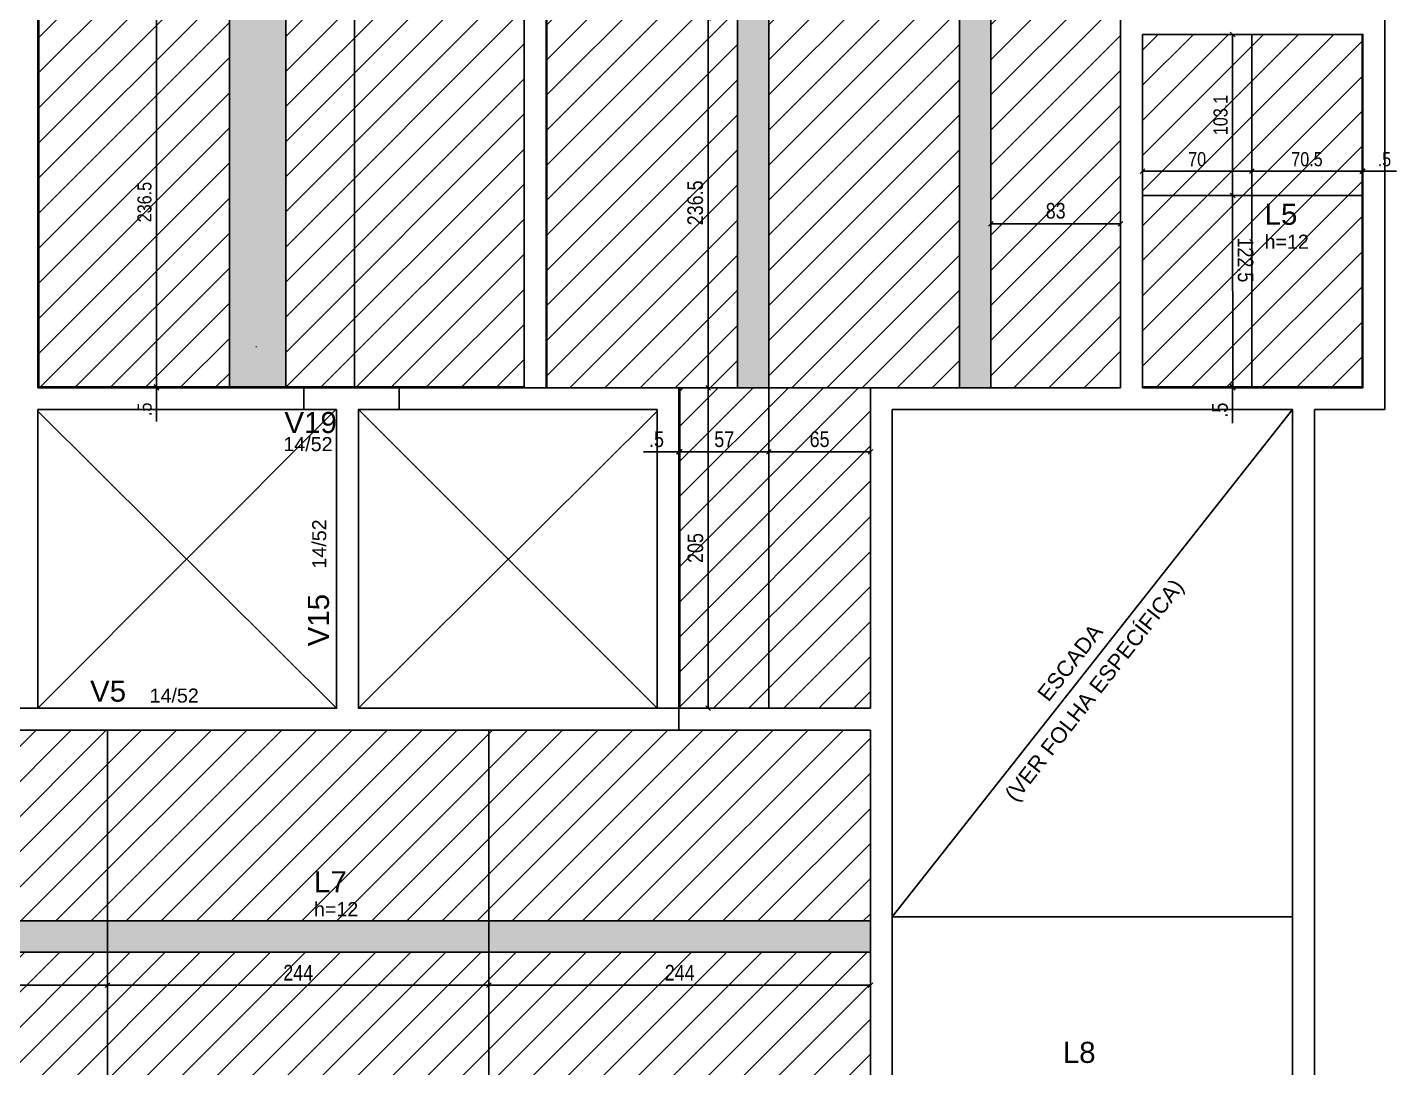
# Model space of a CAD drawing. Header units: millimetres. Extents: x 2319 to 6611, y 404 to 3152.
# Drawn here: x 4151 to 5027, y 1841 to 2506 of the extents above; entities that cross this region are included whole.
import ezdxf

# ---------------------------------------------------------------- set-up
doc = ezdxf.new("R2010")
doc.units = ezdxf.units.MM
for name, color, linetype in [('10', 252, 'Continuous'), ('9', 8, 'Continuous'), ('COTA', 241, 'Continuous'), ('ES-VIGA', 3, 'Continuous'), ('Painéis', 200, 'Continuous'), ('VIG-D', 2, 'Continuous'), ('VIG-N', 4, 'Continuous')]:
    doc.layers.add(name, color=color, linetype=linetype)
doc.layers.add('Hachura', color=251, linetype='Continuous', lineweight=9)
doc.layers.add('REAPROVEITAMENTO', color=251, linetype='Continuous', lineweight=9)
doc.styles.add('COTA TECNICA', font='techl___.ttf', dxfattribs={"height": 10})
doc.styles.add('COTA TECNICA-50', font='techl___.ttf', dxfattribs={"height": 9})
doc.styles.add('TQS_ARIAL', font='arial.ttf')
doc.dimstyles.new('COTA PAINEL-50', dxfattribs={"dimtxt": 9, "dimasz": 3, "dimexe": 3, "dimexo": 3, "dimgap": 3, "dimtad": 1, "dimdec": 1, "dimzin": 12, "dimdsep": 46, "dimtxsty": 'COTA TECNICA-50', "dimblk1": 'OBLIQUE', "dimblk2": 'OBLIQUE', "dimsah": 1, "dimcen": 0.9, "dimclrd": 4, "dimclre": 4, "dimclrt": 240, "dimadec": 1, "dimazin": 3, "dimtfac": 1, "dimtdec": 1, "dimtmove": 0, "dimatfit": 3, "dimfxl": 1, "dimtolj": 1, "dimtzin": 12, "dimarcsym": 0})
doc.dimstyles.new('PAINEL', dxfattribs={"dimtxt": 10, "dimasz": 3, "dimexe": 3, "dimexo": 3, "dimgap": 3, "dimtad": 1, "dimdec": 1, "dimzin": 12, "dimdsep": 46, "dimtxsty": 'COTA TECNICA', "dimblk1": 'OBLIQUE', "dimblk2": 'OBLIQUE', "dimsah": 1, "dimcen": 0.9, "dimclrd": 4, "dimclre": 4, "dimclrt": 240, "dimadec": 1, "dimazin": 3, "dimtfac": 1, "dimtdec": 1, "dimtmove": 0, "dimatfit": 3, "dimfxl": 1, "dimtolj": 1, "dimtzin": 12, "dimarcsym": 0})

# ---------------------------------------------------------------- blocks, each defined once
blk = doc.blocks.new('_Oblique')
at = {"color": 0, "linetype": 'ByBlock', "lineweight": -2}
blk.add_line((-0.5, -0.5), (0.5, 0.5), dxfattribs=at)
blk = doc.blocks.new('*D109')
at = {"layer": 'COTA', "color": 4, "lineweight": -2, "transparency": 16777216}
for p, q in [((4233.39, 2512.49), (4233.39, 2275.99)), ((4235.72, 2275.99), (4230.39, 2275.99))]:
    blk.add_line(p, q, dxfattribs=at)
at = {"layer": 'Defpoints', "color": 0, "transparency": 16777216}
for p in [(4233.39, 2512.49), (4233.39, 2275.99), (4238.72, 2275.99)]:
    blk.add_point(p, dxfattribs=at)
at = {"layer": 'COTA', "color": 4, "lineweight": -2, "transparency": 16777216, "xscale": 3, "yscale": 3, "zscale": 3}
for p, rotation in [((4233.39, 2512.49), 90), ((4233.39, 2275.99), 270)]:
    blk.add_blockref('_Oblique', p, dxfattribs=dict(at, rotation=rotation))
at = {"layer": 'COTA', "color": 240, "transparency": 16777216, "insert": (4225.7, 2394.24), "char_height": 9, "attachment_point": 5, "rotation": 90, "style": 'COTA TECNICA-50'}
blk.add_mtext('\\A1;236.5', dxfattribs=at)
blk = doc.blocks.new('*D8')
at = {"layer": 'COTA', "color": 4, "lineweight": -2, "transparency": 16777216}
for p, q in [((4233.39, 2275.99), (4233.39, 2278.99)), ((4233.39, 2275.99), (4233.39, 2275.49)), ((4233.39, 2275.49), (4233.39, 2253.9))]:
    blk.add_line(p, q, dxfattribs=at)
at = {"layer": 'Defpoints', "color": 0, "transparency": 16777216}
for p in [(4233.39, 2275.99), (4233.39, 2275.49), (4233.39, 2275.49)]:
    blk.add_point(p, dxfattribs=at)
at = {"layer": 'COTA', "color": 4, "lineweight": -2, "transparency": 16777216, "xscale": 3, "yscale": 3, "zscale": 3}
for p, rotation in [((4233.39, 2275.99), 270), ((4233.39, 2275.49), 90)]:
    blk.add_blockref('_Oblique', p, dxfattribs=dict(at, rotation=rotation))
at = {"layer": 'COTA', "color": 240, "transparency": 16777216, "insert": (4225.79, 2261.7), "char_height": 9, "attachment_point": 5, "rotation": 90, "style": 'COTA TECNICA-50'}
blk.add_mtext('\\A1;.5', dxfattribs=at)
blk = doc.blocks.new('*D66')
at = {"layer": 'COTA', "color": 4, "lineweight": -2, "transparency": 16777216}
blk.add_line((4864.03, 2414.02), (4934.04, 2414.02), dxfattribs=at)
at = {"layer": 'Defpoints', "color": 0, "transparency": 16777216}
for p in [(4864.03, 2414.02), (4934.04, 2414.02), (4934.04, 2414.02)]:
    blk.add_point(p, dxfattribs=at)
at = {"layer": 'COTA', "color": 4, "lineweight": -2, "transparency": 16777216, "xscale": 3, "yscale": 3, "zscale": 3, "rotation": 180}
blk.add_blockref('_Oblique', (4864.03, 2414.02), dxfattribs=at)
at = {"layer": 'COTA', "color": 4, "lineweight": -2, "transparency": 16777216, "xscale": 3, "yscale": 3, "zscale": 3}
blk.add_blockref('_Oblique', (4934.04, 2414.02), dxfattribs=at)
at = {"layer": 'COTA', "color": 240, "transparency": 16777216, "insert": (4899.03, 2421.62), "char_height": 9, "attachment_point": 5, "style": 'COTA TECNICA-50'}
blk.add_mtext('\\A1;70', dxfattribs=at)
blk = doc.blocks.new('*D152')
at = {"layer": 'COTA', "color": 4, "lineweight": -2, "transparency": 16777216}
for p, q in [((4934.04, 2414.02), (5004.52, 2414.02)), ((5004.52, 2407.02), (5004.52, 2417.02))]:
    blk.add_line(p, q, dxfattribs=at)
at = {"layer": 'Defpoints', "color": 0, "transparency": 16777216}
for p in [(4934.04, 2414.02), (5004.52, 2414.02), (5004.52, 2404.02)]:
    blk.add_point(p, dxfattribs=at)
at = {"layer": 'COTA', "color": 4, "lineweight": -2, "transparency": 16777216, "xscale": 3, "yscale": 3, "zscale": 3, "rotation": 180}
blk.add_blockref('_Oblique', (4934.04, 2414.02), dxfattribs=at)
at = {"layer": 'COTA', "color": 4, "lineweight": -2, "transparency": 16777216, "xscale": 3, "yscale": 3, "zscale": 3}
blk.add_blockref('_Oblique', (5004.52, 2414.02), dxfattribs=at)
at = {"layer": 'COTA', "color": 240, "transparency": 16777216, "insert": (4969.28, 2421.62), "char_height": 9, "attachment_point": 5, "style": 'COTA TECNICA-50'}
blk.add_mtext('\\A1;70.5', dxfattribs=at)
blk = doc.blocks.new('*D67')
at = {"layer": 'COTA', "color": 4, "lineweight": -2, "transparency": 16777216}
for p, q in [((5004.52, 2414.02), (5001.52, 2414.02)), ((5004.52, 2414.02), (5005.02, 2414.02)), ((5005.02, 2414.02), (5026.61, 2414.02))]:
    blk.add_line(p, q, dxfattribs=at)
at = {"layer": 'Defpoints', "color": 0, "transparency": 16777216}
for p in [(5004.52, 2414.02), (5005.02, 2414.02), (5005.02, 2414.02)]:
    blk.add_point(p, dxfattribs=at)
at = {"layer": 'COTA', "color": 4, "lineweight": -2, "transparency": 16777216, "xscale": 3, "yscale": 3, "zscale": 3}
blk.add_blockref('_Oblique', (5004.52, 2414.02), dxfattribs=at)
at = {"layer": 'COTA', "color": 4, "lineweight": -2, "transparency": 16777216, "xscale": 3, "yscale": 3, "zscale": 3, "rotation": 180}
blk.add_blockref('_Oblique', (5005.02, 2414.02), dxfattribs=at)
at = {"layer": 'COTA', "color": 240, "transparency": 16777216, "insert": (5018.82, 2421.62), "char_height": 9, "attachment_point": 5, "style": 'COTA TECNICA-50'}
blk.add_mtext('\\A1;.5', dxfattribs=at)
blk = doc.blocks.new('*D68')
at = {"layer": 'COTA', "color": 4, "lineweight": -2, "transparency": 16777216}
for p, q in [((4921.74, 2501.49), (4921.74, 2398.44)), ((4924.74, 2398.44), (4924.74, 2398.44))]:
    blk.add_line(p, q, dxfattribs=at)
at = {"layer": 'Defpoints', "color": 0, "transparency": 16777216}
for p in [(4921.74, 2501.49), (4921.74, 2398.44), (4921.74, 2398.44)]:
    blk.add_point(p, dxfattribs=at)
at = {"layer": 'COTA', "color": 4, "lineweight": -2, "transparency": 16777216, "xscale": 3, "yscale": 3, "zscale": 3}
for p, rotation in [((4921.74, 2501.49), 90), ((4921.74, 2398.44), 270)]:
    blk.add_blockref('_Oblique', p, dxfattribs=dict(at, rotation=rotation))
at = {"layer": 'COTA', "color": 240, "transparency": 16777216, "insert": (4914.04, 2449.97), "char_height": 9, "attachment_point": 5, "rotation": 90, "style": 'COTA TECNICA-50'}
blk.add_mtext('\\A1;103.1', dxfattribs=at)
blk = doc.blocks.new('*D156')
at = {"layer": 'COTA', "color": 4, "lineweight": -2, "transparency": 16777216}
blk.add_line((4921.74, 2398.44), (4921.94, 2275.99), dxfattribs=at)
at = {"layer": 'Defpoints', "color": 0, "transparency": 16777216}
for p in [(4921.74, 2398.44), (4921.94, 2275.99), (4921.94, 2275.99)]:
    blk.add_point(p, dxfattribs=at)
at = {"layer": 'COTA', "color": 4, "lineweight": -2, "transparency": 16777216, "xscale": 3, "yscale": 3, "zscale": 3}
for p, rotation in [((4921.74, 2398.44), 90.09475120286416), ((4921.94, 2275.99), 270.0947512028641)]:
    blk.add_blockref('_Oblique', p, dxfattribs=dict(at, rotation=rotation))
at = {"layer": 'COTA', "color": 240, "transparency": 16777216, "insert": (4929.92, 2357.27), "char_height": 10, "attachment_point": 5, "rotation": 270.09475, "style": 'COTA TECNICA'}
blk.add_mtext('\\A1;122.5', dxfattribs=at)
blk = doc.blocks.new('*D84')
at = {"layer": 'COTA', "color": 4, "lineweight": -2, "transparency": 16777216}
for p, q in [((4921.74, 2275.99), (4921.74, 2278.99)), ((4921.74, 2275.99), (4921.74, 2275.49)), ((4921.74, 2275.49), (4921.74, 2252.84)), ((4924.74, 2275.99), (4924.74, 2275.99)), ((4924.74, 2275.49), (4924.74, 2275.49))]:
    blk.add_line(p, q, dxfattribs=at)
at = {"layer": 'Defpoints', "color": 0, "transparency": 16777216}
for p in [(4921.74, 2275.99), (4921.74, 2275.49), (4921.74, 2275.49)]:
    blk.add_point(p, dxfattribs=at)
at = {"layer": 'COTA', "color": 4, "lineweight": -2, "transparency": 16777216, "xscale": 3, "yscale": 3, "zscale": 3}
for p, rotation in [((4921.74, 2275.99), 270), ((4921.74, 2275.49), 90)]:
    blk.add_blockref('_Oblique', p, dxfattribs=dict(at, rotation=rotation))
at = {"layer": 'COTA', "color": 240, "transparency": 16777216, "insert": (4913.63, 2261.17), "char_height": 10, "attachment_point": 5, "rotation": 90, "style": 'COTA TECNICA'}
blk.add_mtext('\\A1;.5', dxfattribs=at)
blk = doc.blocks.new('*D141')
at = {"layer": 'COTA', "color": 4, "lineweight": -2, "transparency": 16777216}
blk.add_line((4767.03, 2380.37), (4850.03, 2380.37), dxfattribs=at)
at = {"layer": 'Defpoints', "color": 0, "transparency": 16777216}
for p in [(4767.03, 2380.37), (4850.03, 2380.37), (4850.03, 2380.37)]:
    blk.add_point(p, dxfattribs=at)
at = {"layer": 'COTA', "color": 4, "lineweight": -2, "transparency": 16777216, "xscale": 3, "yscale": 3, "zscale": 3, "rotation": 180}
blk.add_blockref('_Oblique', (4767.03, 2380.37), dxfattribs=at)
at = {"layer": 'COTA', "color": 4, "lineweight": -2, "transparency": 16777216, "xscale": 3, "yscale": 3, "zscale": 3}
blk.add_blockref('_Oblique', (4850.03, 2380.37), dxfattribs=at)
at = {"layer": 'COTA', "color": 240, "transparency": 16777216, "insert": (4808.53, 2388.61), "char_height": 10, "attachment_point": 5, "style": 'COTA TECNICA'}
blk.add_mtext('\\A1;83', dxfattribs=at)
blk = doc.blocks.new('*D33')
at = {"layer": 'COTA', "color": 4, "lineweight": -2, "transparency": 16777216}
blk.add_line((4586.22, 2070.49), (4586.22, 2275.49), dxfattribs=at)
at = {"layer": 'Defpoints', "color": 0, "transparency": 16777216}
for p in [(4586.22, 2275.49), (4586.22, 2275.49), (4586.22, 2070.49)]:
    blk.add_point(p, dxfattribs=at)
at = {"layer": 'COTA', "color": 4, "lineweight": -2, "transparency": 16777216, "xscale": 3, "yscale": 3, "zscale": 3}
for p, rotation in [((4586.22, 2275.49), 90), ((4586.22, 2070.49), 270)]:
    blk.add_blockref('_Oblique', p, dxfattribs=dict(at, rotation=rotation))
at = {"layer": 'COTA', "color": 240, "transparency": 16777216, "insert": (4578.11, 2172.99), "char_height": 10, "attachment_point": 5, "rotation": 90, "style": 'COTA TECNICA'}
blk.add_mtext('\\A1;205', dxfattribs=at)
blk = doc.blocks.new('*D34')
at = {"layer": 'COTA', "color": 4, "lineweight": -2, "transparency": 16777216}
blk.add_line((4586.22, 2275.49), (4586.22, 2511.99), dxfattribs=at)
at = {"layer": 'Defpoints', "color": 0, "transparency": 16777216}
for p in [(4586.22, 2511.99), (4586.22, 2511.99), (4586.22, 2275.49)]:
    blk.add_point(p, dxfattribs=at)
at = {"layer": 'COTA', "color": 4, "lineweight": -2, "transparency": 16777216, "xscale": 3, "yscale": 3, "zscale": 3}
for p, rotation in [((4586.22, 2511.99), 90), ((4586.22, 2275.49), 270)]:
    blk.add_blockref('_Oblique', p, dxfattribs=dict(at, rotation=rotation))
at = {"layer": 'COTA', "color": 240, "transparency": 16777216, "insert": (4578, 2393.74), "char_height": 10, "attachment_point": 5, "rotation": 90, "style": 'COTA TECNICA'}
blk.add_mtext('\\A1;236.5', dxfattribs=at)
blk = doc.blocks.new('*D53')
at = {"layer": 'COTA', "color": 4, "lineweight": -2, "transparency": 16777216}
blk.add_line((4690.03, 1893.29), (4446.03, 1893.29), dxfattribs=at)
at = {"layer": 'Defpoints', "color": 0, "transparency": 16777216}
for p in [(4446.03, 1893.29), (4446.03, 1893.29), (4690.03, 1893.29)]:
    blk.add_point(p, dxfattribs=at)
at = {"layer": 'COTA', "color": 4, "lineweight": -2, "transparency": 16777216, "xscale": 3, "yscale": 3, "zscale": 3, "rotation": 180}
blk.add_blockref('_Oblique', (4446.03, 1893.29), dxfattribs=at)
at = {"layer": 'COTA', "color": 4, "lineweight": -2, "transparency": 16777216, "xscale": 3, "yscale": 3, "zscale": 3}
blk.add_blockref('_Oblique', (4690.03, 1893.29), dxfattribs=at)
at = {"layer": 'COTA', "color": 240, "transparency": 16777216, "insert": (4568.03, 1901.37), "char_height": 10, "attachment_point": 5, "style": 'COTA TECNICA'}
blk.add_mtext('\\A1;244', dxfattribs=at)
blk = doc.blocks.new('*D54')
at = {"layer": 'COTA', "color": 4, "lineweight": -2, "transparency": 16777216}
for p, q in [((4446.03, 1893.29), (4202.03, 1893.29)), ((4202.03, 1891.79), (4202.03, 1890.29))]:
    blk.add_line(p, q, dxfattribs=at)
at = {"layer": 'Defpoints', "color": 0, "transparency": 16777216}
for p in [(4202.03, 1894.79), (4202.03, 1893.29), (4446.03, 1893.29)]:
    blk.add_point(p, dxfattribs=at)
at = {"layer": 'COTA', "color": 4, "lineweight": -2, "transparency": 16777216, "xscale": 3, "yscale": 3, "zscale": 3, "rotation": 180}
blk.add_blockref('_Oblique', (4202.03, 1893.29), dxfattribs=at)
at = {"layer": 'COTA', "color": 4, "lineweight": -2, "transparency": 16777216, "xscale": 3, "yscale": 3, "zscale": 3}
blk.add_blockref('_Oblique', (4446.03, 1893.29), dxfattribs=at)
at = {"layer": 'COTA', "color": 240, "transparency": 16777216, "insert": (4324.03, 1901.37), "char_height": 10, "attachment_point": 5, "style": 'COTA TECNICA'}
blk.add_mtext('\\A1;244', dxfattribs=at)
blk = doc.blocks.new('*D55')
at = {"layer": 'COTA', "color": 4, "lineweight": -2, "transparency": 16777216}
blk.add_line((4202.03, 1893.29), (4023.03, 1893.29), dxfattribs=at)
at = {"layer": 'Defpoints', "color": 0, "transparency": 16777216}
for p in [(4023.03, 1893.29), (4023.03, 1893.29), (4202.03, 1893.29)]:
    blk.add_point(p, dxfattribs=at)
at = {"layer": 'COTA', "color": 4, "lineweight": -2, "transparency": 16777216, "xscale": 3, "yscale": 3, "zscale": 3, "rotation": 180}
blk.add_blockref('_Oblique', (4023.03, 1893.29), dxfattribs=at)
at = {"layer": 'COTA', "color": 4, "lineweight": -2, "transparency": 16777216, "xscale": 3, "yscale": 3, "zscale": 3}
blk.add_blockref('_Oblique', (4202.03, 1893.29), dxfattribs=at)
at = {"layer": 'COTA', "color": 240, "transparency": 16777216, "insert": (4112.53, 1901.4), "char_height": 10, "attachment_point": 5, "style": 'COTA TECNICA'}
blk.add_mtext('\\A1;179', dxfattribs=at)
blk = doc.blocks.new('*D148')
at = {"layer": 'COTA', "color": 4, "lineweight": -2, "transparency": 16777216}
blk.add_line((4568.03, 2234.42), (4625.03, 2234.42), dxfattribs=at)
at = {"layer": 'Defpoints', "color": 0, "transparency": 16777216}
for p in [(4568.03, 2234.42), (4625.03, 2234.42), (4625.03, 2234.42)]:
    blk.add_point(p, dxfattribs=at)
at = {"layer": 'COTA', "color": 4, "lineweight": -2, "transparency": 16777216, "xscale": 3, "yscale": 3, "zscale": 3, "rotation": 180}
blk.add_blockref('_Oblique', (4568.03, 2234.42), dxfattribs=at)
at = {"layer": 'COTA', "color": 4, "lineweight": -2, "transparency": 16777216, "xscale": 3, "yscale": 3, "zscale": 3}
blk.add_blockref('_Oblique', (4625.03, 2234.42), dxfattribs=at)
at = {"layer": 'COTA', "color": 240, "transparency": 16777216, "insert": (4596.53, 2242.53), "char_height": 10, "attachment_point": 5, "style": 'COTA TECNICA'}
blk.add_mtext('\\A1;57', dxfattribs=at)
blk = doc.blocks.new('*D57')
at = {"layer": 'COTA', "color": 4, "lineweight": -2, "transparency": 16777216}
blk.add_line((4625.03, 2234.42), (4690.03, 2234.42), dxfattribs=at)
at = {"layer": 'Defpoints', "color": 0, "transparency": 16777216}
for p in [(4625.03, 2234.42), (4690.03, 2234.42), (4690.03, 2234.42)]:
    blk.add_point(p, dxfattribs=at)
at = {"layer": 'COTA', "color": 4, "lineweight": -2, "transparency": 16777216, "xscale": 3, "yscale": 3, "zscale": 3, "rotation": 180}
blk.add_blockref('_Oblique', (4625.03, 2234.42), dxfattribs=at)
at = {"layer": 'COTA', "color": 4, "lineweight": -2, "transparency": 16777216, "xscale": 3, "yscale": 3, "zscale": 3}
blk.add_blockref('_Oblique', (4690.03, 2234.42), dxfattribs=at)
at = {"layer": 'COTA', "color": 240, "transparency": 16777216, "insert": (4657.53, 2242.53), "char_height": 10, "attachment_point": 5, "style": 'COTA TECNICA'}
blk.add_mtext('\\A1;65', dxfattribs=at)
blk = doc.blocks.new('*D150')
at = {"layer": 'COTA', "color": 4, "lineweight": -2, "transparency": 16777216}
for p, q in [((4567.53, 2234.42), (4544.87, 2234.42)), ((4568.03, 2234.42), (4567.53, 2234.42)), ((4568.03, 2234.42), (4571.03, 2234.42))]:
    blk.add_line(p, q, dxfattribs=at)
at = {"layer": 'Defpoints', "color": 0, "transparency": 16777216}
for p in [(4567.53, 2234.42), (4567.53, 2234.42), (4568.03, 2234.42)]:
    blk.add_point(p, dxfattribs=at)
at = {"layer": 'COTA', "color": 4, "lineweight": -2, "transparency": 16777216, "xscale": 3, "yscale": 3, "zscale": 3}
blk.add_blockref('_Oblique', (4567.53, 2234.42), dxfattribs=at)
at = {"layer": 'COTA', "color": 4, "lineweight": -2, "transparency": 16777216, "xscale": 3, "yscale": 3, "zscale": 3, "rotation": 180}
blk.add_blockref('_Oblique', (4568.03, 2234.42), dxfattribs=at)
at = {"layer": 'COTA', "color": 240, "transparency": 16777216, "insert": (4553.2, 2242.53), "char_height": 10, "attachment_point": 5, "style": 'COTA TECNICA'}
blk.add_mtext('\\A1;.5', dxfattribs=at)

msp = doc.modelspace()

# ---------------------------------------------------------------- hatches: boundary and pattern name
at = {"layer": 'Hachura', "linetype": 'ByBlock'}
h = msp.add_hatch(color=256, dxfattribs=at)
h.dxf.hatch_style = 1
h.paths.add_polyline_path([(4316.03, 2756.49), (4280.03, 2756.49), (4280.03, 2275.99), (4316.03, 2275.99)])
h = msp.add_hatch(color=256, dxfattribs=at)
h.dxf.hatch_style = 1
h.paths.add_polyline_path([(4625.03, 2755.99), (4605.03, 2755.99), (4605.03, 2275.49), (4625.03, 2275.49)])
h = msp.add_hatch(color=256, dxfattribs=at)
h.dxf.hatch_style = 1
h.paths.add_polyline_path([(4767.03, 2755.99), (4747.03, 2755.99), (4747.03, 2275.49), (4767.03, 2275.49)])
h = msp.add_hatch(color=256, dxfattribs=at)
h.dxf.hatch_style = 1
h.paths.add_polyline_path([(4690.03, 1914.5), (4690.03, 1934.5), (4023.03, 1934.5), (4023.03, 1914.5)])
at = {"layer": 'REAPROVEITAMENTO', "linetype": 'ByBlock'}
h = msp.add_hatch(dxfattribs=at)
h.set_pattern_fill('ANSI31', color=256, scale=5, style=2)
h.set_pattern_definition([(45, (-1466.392, -318.728), (-11.22532, 11.22532), [])])
h.paths.add_polyline_path([(4157.53, 2275.99), (4280.03, 2275.99), (4280.03, 2756.49), (4157.53, 2756.49)])
h.paths.add_polyline_path([(4280.03, 2301.99), (4280.03, 2301.49), (4300.03, 2301.49), (4300.03, 2301.99)])
h.paths.add_polyline_path([(4360.03, 2275.99), (4468.53, 2275.99), (4468.53, 2756.49), (4316.03, 2756.49), (4316.03, 2275.99)])
h = msp.add_hatch(dxfattribs=at)
h.set_pattern_fill('ANSI31', color=256, scale=5, style=2)
h.set_pattern_definition([(45, (-1161.891, -196.178), (-11.22532, 11.22532), [])])
h.paths.add_polyline_path([(4483.03, 2755.99), (4483.03, 2275.5), (4605.03, 2275.5), (4605.03, 2755.99)])
h = msp.add_hatch(dxfattribs=at)
h.set_pattern_fill('ANSI31', color=256, scale=5, style=2)
h.set_pattern_definition([(45, (-1019.891, -196.178), (-11.22532, 11.22532), [])])
h.paths.add_polyline_path([(4625.03, 2755.99), (4625.03, 2275.5), (4747.03, 2275.5), (4747.03, 2755.99)])
h = msp.add_hatch(dxfattribs=at)
h.set_pattern_fill('ANSI31', color=256, scale=5, style=2)
h.set_pattern_definition([(45, (-877.891, -196.178), (-11.22532, 11.22532), [])])
h.paths.add_polyline_path([(4850.03, 2275.5), (4850.03, 2515.5), (4889.03, 2515.5), (4889.03, 2755.99), (4767.03, 2755.99), (4767.03, 2275.5)])
h = msp.add_hatch(dxfattribs=at)
h.set_pattern_fill('ANSI31', color=256, scale=5, style=2)
h.set_pattern_definition([(45, (-762.89, -553.728), (-11.22532, 11.22532), [])])
h.paths.add_polyline_path([(4863.84, 2275.99), (5004.22, 2275.99), (5004.53, 2501.49), (4864.15, 2501.49)])
h = msp.add_hatch(dxfattribs=at)
h.set_pattern_fill('ANSI31', color=256, scale=5, style=2)
h.set_pattern_definition([(45, (-1139.891, -673.178), (-11.22532, 11.22532), [])])
h.paths.add_polyline_path([(4567.9, 2275.49), (4568.15, 2070.49), (4690.15, 2070.5), (4689.9, 2275.5)])
h = msp.add_hatch(dxfattribs=at)
h.set_pattern_fill('ANSI31', color=256, scale=5, style=2)
h.set_pattern_definition([(45, (-1549.891, -955.687), (-11.22532, 11.22532), [])])
h.paths.add_polyline_path([(4023.03, 1934.5), (4690.03, 1934.5), (4690.03, 2056.5), (4023.03, 2056.5)])
h.paths.add_polyline_path([(4690.03, 1914.5), (4023.03, 1914.5), (4023.03, 1580.5), (4143.53, 1580.5), (4143.53, 1765.5), (4198.53, 1765.5), (4198.53, 1830.5), (4690.03, 1830.5)])

# ---------------------------------------------------------------- linework, layer by layer
at = {"layer": '10', "color": 252, "linetype": 'Continuous'}
for p, q in [((4157.53, 2070.5), (4348.03, 2261.5)), ((4348.53, 2070.5), (4157.53, 2260.5)), ((4553.53, 2070.5), (4362.53, 2261.5)), ((4362.53, 2070.5), (4553.53, 2260.5)), ((4704.03, 1937), (4960.03, 2261.5)), ((4704.03, 1937), (4960.03, 1937))]:
    msp.add_line(p, q, dxfattribs=at)
at = {"layer": '9', "color": 8, "linetype": 'Continuous'}
for p, q in [((4468.53, 2756.5), (4468.53, 2275.5)), ((4482.53, 2275.5), (4482.53, 2756.5)), ((5019.02, 2515.5), (5019.02, 2261.5)), ((4864.03, 2501.5), (4864.03, 2275.5)), ((4468.53, 2275.5), (4482.53, 2275.5)), ((4690.03, 2261.5), (4690.03, 2275.5)), ((4690.03, 2275.5), (4850.03, 2275.5)), ((4864.03, 2275.5), (4974.03, 2275.5)), ((4157.53, 2070.5), (4157.53, 2261.5)), ((4157.53, 2261.5), (4348.03, 2261.5)), ((4704.03, 1705.5), (4704.03, 2261.5)), ((5019.02, 2261.5), (4974.03, 2261.5)), ((4704.03, 2056.5), (4704.03, 2070.5)), ((4143.53, 2056.5), (4157.53, 2056.5)), ((4690.03, 1765.5), (4690.03, 2056.5))]:
    msp.add_line(p, q, dxfattribs=at)
for points in [[(4157.53, 2756.5), (4157.53, 2275.5), (4567.53, 2275.5), (4567.53, 2261.5)], [(4850.03, 2501.5), (4850.03, 2515.5), (4940.03, 2515.5)], [(4850.03, 2275.5), (4850.03, 2515.5), (4864.03, 2515.5)], [(4954.03, 2501.5), (4864.03, 2501.5)], [(4954.03, 2501.5), (5005.02, 2501.5), (5005.02, 2275.5), (4954.4, 2275.5)], [(4553.53, 2275.5), (4567.53, 2275.5), (4567.53, 2070.5), (4690.03, 2070.5)], [(4704.03, 2275.5), (4690.03, 2275.5), (4690.03, 2070.5)], [(4553.53, 2070.5), (4553.53, 2261.5), (4362.53, 2261.5)], [(4704.03, 2261.5), (4960.03, 2261.5), (4960.03, 1705.5)], [(4974.03, 1705.5), (4974.03, 1705.5), (4974.03, 2261.5)], [(4553.53, 2056.5), (4567.53, 2056.5), (4690.03, 2056.5)]]:
    msp.add_lwpolyline(points, dxfattribs=at)
at = {"layer": 'ES-VIGA', "linetype": 'Continuous'}
msp.add_lwpolyline([(4327.53, 2275.5), (4388.53, 2275.5), (4388.53, 2261.5), (4362.53, 2261.5), (4362.53, 2070.5), (4567.53, 2070.5), (4567.53, 2056.5), (4143.53, 2056.5), (4143.53, 2070.5), (4348.53, 2070.5), (4348.53, 2261.5), (4327.53, 2261.5), (4327.53, 2275.5)], dxfattribs=at)
at = {"layer": 'Painéis'}
for p, q in [((4158.03, 2275.99), (4158.03, 2756.49)), ((4280.03, 2275.99), (4280.03, 2756.49)), ((4316.03, 2275.99), (4316.03, 2756.49)), ((4360.03, 2275.99), (4360.03, 2756.49)), ((4483.03, 2275.49), (4483.03, 2755.99)), ((4605.03, 2275.49), (4605.03, 2755.99)), ((4625.03, 2070.49), (4625.03, 2755.99)), ((4747.03, 2275.49), (4747.03, 2755.99)), ((4767.03, 2275.49), (4767.03, 2755.99)), ((4934.04, 2275.99), (4934.04, 2501.49)), ((5004.52, 2275.99), (5004.52, 2501.49)), ((4864.03, 2398.44), (5004.52, 2398.44)), ((4468.53, 2275.99), (4158.03, 2275.99)), ((4690.03, 2275.49), (4567.53, 2275.49)), ((4568.03, 2070.49), (4568.03, 2275.49)), ((4864.03, 2275.99), (5004.52, 2275.99)), ((4934.04, 2275.49), (4934.04, 2275.49)), ((4690.03, 2056.5), (4023.03, 2056.5)), ((4202.03, 1830.5), (4202.03, 2056.5)), ((4446.03, 1830.5), (4446.03, 2056.5)), ((4690.03, 1934.5), (4023.03, 1934.5)), ((4690.03, 1914.5), (4023.03, 1914.5))]:
    msp.add_line(p, q, dxfattribs=at)

# ---------------------------------------------------------------- texts
at = {"layer": '10', "color": 252, "linetype": 'Continuous', "style": 'TQS_ARIAL'}
for s, p in [('(VER FOLHA ESPECÍFICA)', (4783.05, 2009.94)), ('ESCADA', (4803.95, 2074.04))]:
    msp.add_text(s, height=10, rotation=52, dxfattribs=at).set_placement(p)
at = {"layer": 'VIG-D', "linetype": 'Continuous', "style": 'TQS_ARIAL'}
for s, p in [('h=12', (4942.15, 2364.42)), ('14/52', (4314.52, 2234.94)), ('14/52', (4228.95, 2074.1)), ('h=12', (4334.09, 1937.49))]:
    msp.add_text(s, height=9, dxfattribs=at).set_placement(p)
msp.add_text('14/52', height=9, rotation=90, dxfattribs=at).set_placement((4341.95, 2159.85))
at = {"layer": 'VIG-N', "linetype": 'Continuous', "style": 'TQS_ARIAL'}
for s, p in [('L5', (4942.15, 2379.72)), ('V19', (4315.17, 2246.51)), ('V5', (4190.87, 2074.72)), ('L7', (4334.09, 1952.79)), ('L8', (4813.08, 1843.66))]:
    msp.add_text(s, height=13.5, dxfattribs=at).set_placement(p)
msp.add_text('V15', height=13.5, rotation=90, dxfattribs=at).set_placement((4343.67, 2110.08))

# ---------------------------------------------------------------- dimensions: what is measured, and where the dimension line sits
at = {"layer": 'COTA'}
for base, p1, p2, dimstyle, picture, middle in [((4233.39, 2275.99), (4233.39, 2512.49), (4238.72, 2275.99), 'COTA PAINEL-50', '*D109', (4225.7, 2394.24)), ((4586.22, 2511.99), (4586.22, 2275.49), (4586.22, 2511.99), 'PAINEL', '*D34', (4578, 2393.74)), ((4921.73896, 2398.44482), (4921.73896, 2501.49485), (4921.73896, 2398.44482), 'COTA PAINEL-50', '*D68', (4914.04159, 2449.96983)), ((4233.39, 2275.49), (4233.39, 2275.99), (4233.39, 2275.49), 'COTA PAINEL-50', '*D8', (4225.79, 2261.7)), ((4586.22, 2275.49), (4586.22, 2070.49), (4586.22, 2275.49), 'PAINEL', '*D33', (4578.11, 2172.99))]:
    dim = msp.add_linear_dim(base=base, p1=p1, p2=p2, angle=90, dimstyle=dimstyle, dxfattribs=at)
    dim.commit()
    dim.dimension.update_dxf_attribs({"geometry": picture, "text_midpoint": middle})
for base, p1, p2, dimstyle, picture, middle in [((4934.04, 2414.02), (4864.03, 2414.02), (4934.04, 2414.02), 'COTA PAINEL-50', '*D66', (4899.03, 2421.62)), ((5004.52, 2414.02), (4934.04, 2414.02), (5004.52, 2404.02), 'COTA PAINEL-50', '*D152', (4969.28, 2421.62)), ((5005.02, 2414.02), (5004.52, 2414.02), (5005.02, 2414.02), 'COTA PAINEL-50', '*D67', (5018.82, 2421.62)), ((4850.03, 2380.37), (4767.03, 2380.37), (4850.03, 2380.37), 'PAINEL', '*D141', (4808.53, 2388.61)), ((4567.53, 2234.42), (4568.03, 2234.42), (4567.53, 2234.42), 'PAINEL', '*D150', (4553.2, 2242.53)), ((4625.03, 2234.42), (4568.03, 2234.42), (4625.03, 2234.42), 'PAINEL', '*D148', (4596.53, 2242.53)), ((4690.03, 2234.42), (4625.03, 2234.42), (4690.03, 2234.42), 'PAINEL', '*D57', (4657.53, 2242.53)), ((4023.03, 1893.29), (4202.03, 1893.29), (4023.03, 1893.29), 'PAINEL', '*D55', (4112.53, 1901.4)), ((4202.03, 1893.29), (4446.03, 1893.29), (4202.03, 1894.79), 'PAINEL', '*D54', (4324.03, 1901.37)), ((4446.03, 1893.29), (4690.03, 1893.29), (4446.03, 1893.29), 'PAINEL', '*D53', (4568.03, 1901.37))]:
    dim = msp.add_linear_dim(base=base, p1=p1, p2=p2, dimstyle=dimstyle, dxfattribs=at)
    dim.commit()
    dim.dimension.update_dxf_attribs({"geometry": picture, "text_midpoint": middle})
dim = msp.add_linear_dim(base=(4921.94, 2275.99), p1=(4921.74, 2398.44), p2=(4921.94, 2275.99), angle=270.09475, dimstyle='PAINEL', dxfattribs=at)
dim.commit()
dim.dimension.update_dxf_attribs({"geometry": '*D156', "text_midpoint": (4921.81, 2357.25), "dimtype": 161})
dim = msp.add_aligned_dim(p1=(4921.74, 2275.99), p2=(4921.74, 2275.49), distance=0, dimstyle='PAINEL', dxfattribs=at)
dim.commit()
dim.dimension.update_dxf_attribs({"geometry": '*D84', "text_midpoint": (4913.63, 2261.17)})

doc.saveas('drawing.dxf')
